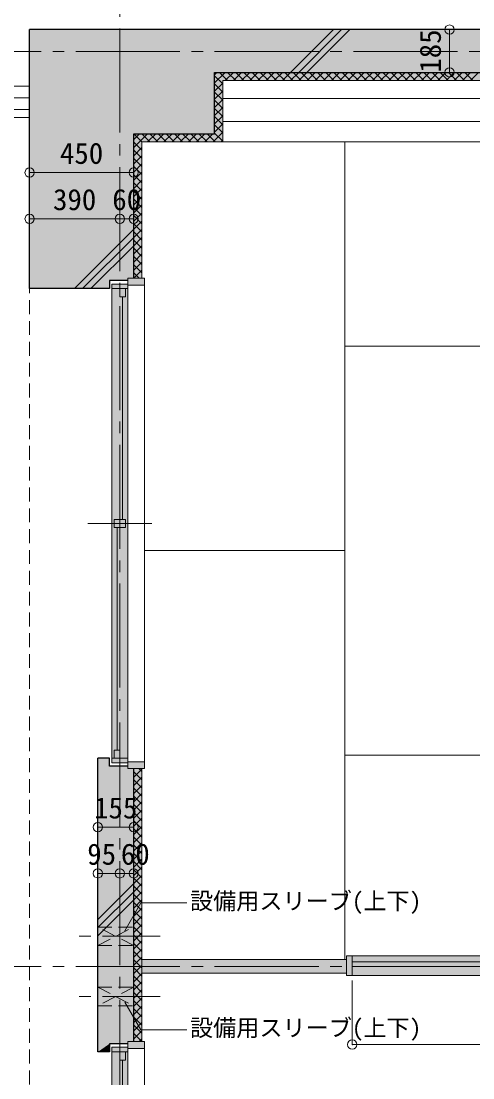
# Model space of a CAD drawing. Units: millimetres at full size, sheet at 1:50. Extents: x -9674 to 9699, y -6794 to 6791.
# Drawn here: x -7145 to -5192, y -392 to 4176 of the extents above; entities that cross this region are included whole.
import ezdxf
from ezdxf.enums import TextEntityAlignment as Align

# ---------------------------------------------------------------- set-up
doc = ezdxf.new("R2010")
doc.units = ezdxf.units.MM
doc.header["$LTSCALE"] = 50
doc.header["$PDMODE"] = 32
doc.header["$PDSIZE"] = 40
for name, pattern in [('CHAIN1', [8, 5, -1, 1, -1]), ('CHAIN2', [12, 9, -1, 1, -1]), ('DASHED1', [1.8, 1.2, -0.6])]:
    doc.linetypes.add(name, pattern=pattern)
for name, color, linetype, lineweight in [('1-0_芯', 7, 'CHAIN2', 9), ('1-1_躯体', 2, 'Continuous', 25), ('1-2_間仕切', 3, 'Continuous', 18), ('1-3_建具', 3, 'Continuous', 18), ('1-4_仕上げ', 4, 'Continuous', 9), ('1-6_ﾊﾞﾙｺﾆｰ・階段', 7, 'Continuous', 9), ('1-7_その他', 7, 'DASHED1', 9), ('1-8_ハッチ', 4, 'Continuous', 9), ('1-A_文字', 7, 'Continuous', 9), ('1-B_寸法', 7, 'Continuous', 9), ('1-C_梁', 7, 'DASHED1', 9)]:
    doc.layers.add(name, color=color, linetype=linetype, lineweight=lineweight)
for name, color, linetype in [('4-0', 1, 'Continuous'), ('4-1', 2, 'Continuous'), ('4-2', 4, 'Continuous'), ('4-F', 4, 'Continuous')]:
    doc.layers.add(name, color=color, linetype=linetype)
doc.styles.add('ＭＳ ゴシック', font='')
doc.styles.get('ＭＳ ゴシック').set_extended_font_data('MS Gothic')

msp = doc.modelspace()

# ---------------------------------------------------------------- linework, layer by layer
at = {"layer": '1-0_芯'}
for p, q in [((-6718.75, -4105.47), (-6718.75, 5294.53)), ((-8708.75, 4044.53), (8446.25, 4044.53)), ((-8708.75, 89.53), (-2998.75, 89.53))]:
    msp.add_line(p, q, dxfattribs=at)
at = {"layer": '1-1_躯体'}
for p, q in [((-7108.75, 3019.53), (-7108.75, 4139.53)), ((-6658.75, 3689.53), (-6308.75, 3689.53)), ((-6658.75, 3064.53), (-6658.75, 3689.53)), ((-6763.75, 3019.53), (-7108.75, 3019.53)), ((-6763.75, 3054.53), (-6763.75, 3019.53)), ((-6683.75, 3054.53), (-6763.75, 3054.53)), ((-6763.75, 989.53), (-6813.75, 989.53)), ((-6763.75, 954.53), (-6763.75, 989.53)), ((-6683.75, 954.53), (-6763.75, 954.53)), ((-6658.75, -235.47), (-6658.75, 944.53)), ((-6763.75, -245.47), (-6763.75, -280.47)), ((-6683.75, -245.47), (-6763.75, -245.47))]:
    msp.add_line(p, q, dxfattribs=at)
for points in [[(-2573.75, 4034.53), (-2573.75, 4139.53), (-7108.75, 4139.53)], [(-6308.75, 3689.53), (-6308.75, 3954.53), (-3408.75, 3954.53)], [(-6763.75, -280.47), (-6813.75, -280.47), (-6813.75, 989.53)]]:
    msp.add_lwpolyline(points, dxfattribs=at)
at = {"layer": '1-2_間仕切'}
for p, q in [((-6623.75, 119.53), (-5738.75, 119.53)), ((-6623.75, 59.53), (-5738.75, 59.53))]:
    msp.add_line(p, q, dxfattribs=at)
at = {"layer": '1-3_建具'}
for p, q in [((-6683.75, 3064.53), (-6683.75, 3034.53)), ((-6611.75, 3064.53), (-6683.75, 3064.53)), ((-6718.75, 2984.53), (-6718.75, 3019.53)), ((-6694.75, 2984.53), (-6694.75, 3019.53)), ((-6694.75, 2984.53), (-6718.75, 2984.53)), ((-6706.75, 2022.03), (-6706.75, 2984.53)), ((-6742.75, 1987.03), (-6742.75, 2022.03)), ((-6742.75, 2022.03), (-6694.75, 2022.03)), ((-6718.75, 1987.03), (-6718.75, 2022.03)), ((-6694.75, 1987.03), (-6694.75, 2022.03)), ((-6742.75, 1987.03), (-6694.75, 1987.03)), ((-6730.75, 1024.53), (-6730.75, 1987.03)), ((-6742.75, 1024.53), (-6718.75, 1024.53)), ((-6742.75, 1024.53), (-6742.75, 989.53)), ((-6718.75, 1024.53), (-6718.75, 989.53)), ((-5738.75, 134.53), (-5713.75, 134.53)), ((-5738.75, 49.53), (-5738.75, 134.53)), ((-5713.75, 49.53), (-5713.75, 134.53)), ((-4843.75, 108.69), (-5713.75, 108.69)), ((-5738.75, 49.53), (-5713.75, 49.53)), ((-5713.75, 88.69), (-4843.75, 88.69)), ((-6683.75, -235.47), (-6683.75, -265.47)), ((-6611.75, -235.47), (-6683.75, -235.47)), ((-6718.75, -315.47), (-6718.75, -280.47)), ((-6694.75, -315.47), (-6718.75, -315.47)), ((-6706.75, -1277.97), (-6706.75, -315.47)), ((-6694.75, -315.47), (-6694.75, -280.47))]:
    msp.add_line(p, q, dxfattribs=at)
at = {"layer": '1-3_建具', "color": 7, "lineweight": 9}
for p, q in [((-6753.75, 3039.53), (-6753.75, 3004.53)), ((-6753.75, 3039.53), (-6683.75, 3039.53)), ((-6683.75, 3019.53), (-6753.75, 3019.53)), ((-6683.75, 3004.53), (-6683.75, 3039.53)), ((-6611.75, 3034.53), (-6611.75, 974.53)), ((-6753.75, 1004.53), (-6753.75, 3004.53)), ((-6683.75, 1004.53), (-6683.75, 3004.53)), ((-6580.27, 2004.53), (-6857.23, 2004.53)), ((-6753.75, 969.53), (-6753.75, 1004.53)), ((-6683.75, 989.53), (-6753.75, 989.53)), ((-6753.75, 969.53), (-6683.75, 969.53)), ((-6683.75, 1004.53), (-6683.75, 969.53)), ((-4013.75, 134.53), (-5713.75, 134.53)), ((-5713.75, 49.53), (-4013.75, 49.53)), ((-6753.75, -260.47), (-6753.75, -295.47)), ((-6753.75, -260.47), (-6683.75, -260.47)), ((-6683.75, -295.47), (-6683.75, -260.47)), ((-6611.75, -265.47), (-6611.75, -2325.47)), ((-6683.75, -280.47), (-6753.75, -280.47)), ((-6753.75, -2295.47), (-6753.75, -295.47)), ((-6683.75, -2295.47), (-6683.75, -295.47))]:
    msp.add_line(p, q, dxfattribs=at)
at = {"layer": '1-3_建具'}
for points in [[(-6611.75, 3064.53), (-6611.75, 3034.53), (-6683.75, 3034.53)], [(-6611.75, 944.53), (-6611.75, 974.53), (-6683.75, 974.53)], [(-6611.75, 944.53), (-6683.75, 944.53), (-6683.75, 974.53)], [(-6611.75, -235.47), (-6611.75, -265.47), (-6683.75, -265.47)]]:
    msp.add_lwpolyline(points, dxfattribs=at)
at = {"layer": '1-4_仕上げ'}
for p, q in [((-6273.75, 3842.28), (-3988.75, 3842.28)), ((-6273.75, 3742.28), (-3988.75, 3742.28)), ((-6273.75, 3654.53), (-3988.75, 3654.53)), ((-5745.42, 3654.53), (-5745.42, 119.53)), ((-4003.75, 2770.78), (-5745.42, 2770.78)), ((-5745.42, 1887.03), (-6611.75, 1887.03)), ((-4003.75, 1003.28), (-5745.42, 1003.28))]:
    msp.add_line(p, q, dxfattribs=at)
at = {"layer": '1-6_ﾊﾞﾙｺﾆｰ・階段'}
for p, q in [((-7927.25, 3844.53), (-7108.75, 3844.53)), ((-7882.19, 3759.53), (-7108.75, 3759.53))]:
    msp.add_line(p, q, dxfattribs=at)
for points in [[(-8208.75, 3518.53), (-7953.75, 3894.53), (-7108.75, 3894.53)], [(-8108.75, 3487.82), (-7900.74, 3794.53), (-7108.75, 3794.53)]]:
    msp.add_lwpolyline(points, dxfattribs=at)
at = {"layer": '1-7_その他'}
for p, q in [((-6813.75, 259.53), (-6658.75, 259.53)), ((-6813.75, 179.53), (-6658.75, 259.53)), ((-6658.75, 179.53), (-6813.75, 259.53)), ((-6813.75, 179.53), (-6658.75, 179.53)), ((-6813.75, -0.47), (-6658.75, -0.47)), ((-6813.75, -0.47), (-6658.75, -80.47)), ((-6658.75, -0.47), (-6813.75, -80.47)), ((-6813.75, -80.47), (-6658.75, -80.47))]:
    msp.add_line(p, q, dxfattribs=at)
at = {"layer": '1-7_その他', "linetype": 'CHAIN1'}
for p, q in [((-6543.75, 219.53), (-6913.75, 219.53)), ((-6543.75, -40.47), (-6913.75, -40.47))]:
    msp.add_line(p, q, dxfattribs=at)
at = {"layer": '1-8_ハッチ'}
for p, q in [((-5980.32, 3954.53), (-5795.32, 4139.53)), ((-5944.97, 3954.53), (-5759.97, 4139.53)), ((-5909.61, 3954.53), (-5724.61, 4139.53)), ((-6308.75, 3908.94), (-6263.17, 3954.53)), ((-6308.75, 3944.3), (-6298.52, 3954.53)), ((-6308.75, 3939.94), (-6273.75, 3904.94)), ((-6287.98, 3954.53), (-6252.98, 3919.53)), ((-6262.81, 3919.53), (-6227.81, 3954.53)), ((-6252.62, 3954.53), (-6217.62, 3919.53)), ((-6227.46, 3919.53), (-6192.46, 3954.53)), ((-6217.27, 3954.53), (-6182.27, 3919.53)), ((-6192.1, 3919.53), (-6157.1, 3954.53)), ((-6181.91, 3954.53), (-6146.91, 3919.53)), ((-6156.74, 3919.53), (-6121.74, 3954.53)), ((-6146.56, 3954.53), (-6111.56, 3919.53)), ((-6121.39, 3919.53), (-6086.39, 3954.53)), ((-6111.2, 3954.53), (-6076.2, 3919.53)), ((-6086.03, 3919.53), (-6051.03, 3954.53)), ((-6075.85, 3954.53), (-6040.85, 3919.53)), ((-6050.68, 3919.53), (-6015.68, 3954.53)), ((-6040.49, 3954.53), (-6005.49, 3919.53)), ((-6015.32, 3919.53), (-5980.32, 3954.53)), ((-6005.14, 3954.53), (-5970.14, 3919.53)), ((-5979.97, 3919.53), (-5944.97, 3954.53)), ((-5969.78, 3954.53), (-5934.78, 3919.53)), ((-5944.61, 3919.53), (-5909.61, 3954.53)), ((-5934.43, 3954.53), (-5899.43, 3919.53)), ((-5909.26, 3919.53), (-5874.26, 3954.53)), ((-5899.07, 3954.53), (-5864.07, 3919.53)), ((-5873.9, 3919.53), (-5838.9, 3954.53)), ((-5863.72, 3954.53), (-5828.72, 3919.53)), ((-5838.55, 3919.53), (-5803.55, 3954.53)), ((-5828.36, 3954.53), (-5793.36, 3919.53)), ((-5803.19, 3919.53), (-5768.19, 3954.53)), ((-5793, 3954.53), (-5758, 3919.53)), ((-5767.84, 3919.53), (-5732.84, 3954.53)), ((-5757.65, 3954.53), (-5722.65, 3919.53)), ((-5732.48, 3919.53), (-5697.48, 3954.53)), ((-5722.29, 3954.53), (-5687.29, 3919.53)), ((-5697.13, 3919.53), (-5662.13, 3954.53)), ((-5686.94, 3954.53), (-5651.94, 3919.53)), ((-5661.77, 3919.53), (-5626.77, 3954.53)), ((-5651.58, 3954.53), (-5616.58, 3919.53)), ((-5626.41, 3919.53), (-5591.41, 3954.53)), ((-5616.23, 3954.53), (-5581.23, 3919.53)), ((-5591.06, 3919.53), (-5556.06, 3954.53)), ((-5580.87, 3954.53), (-5545.87, 3919.53)), ((-5555.7, 3919.53), (-5520.7, 3954.53)), ((-5545.52, 3954.53), (-5510.52, 3919.53)), ((-5520.35, 3919.53), (-5485.35, 3954.53)), ((-5510.16, 3954.53), (-5475.16, 3919.53)), ((-5484.99, 3919.53), (-5449.99, 3954.53)), ((-5474.81, 3954.53), (-5439.81, 3919.53)), ((-5449.64, 3919.53), (-5414.64, 3954.53)), ((-5439.45, 3954.53), (-5404.45, 3919.53)), ((-5414.28, 3919.53), (-5379.28, 3954.53)), ((-5404.1, 3954.53), (-5369.1, 3919.53)), ((-5378.93, 3919.53), (-5343.93, 3954.53)), ((-5368.74, 3954.53), (-5333.74, 3919.53)), ((-5343.57, 3919.53), (-5308.57, 3954.53)), ((-5333.39, 3954.53), (-5298.39, 3919.53)), ((-5308.22, 3919.53), (-5273.22, 3954.53)), ((-5298.03, 3954.53), (-5263.03, 3919.53)), ((-5272.86, 3919.53), (-5237.86, 3954.53)), ((-5262.67, 3954.53), (-5227.67, 3919.53)), ((-5237.51, 3919.53), (-5202.51, 3954.53)), ((-5227.32, 3954.53), (-5192.32, 3919.53)), ((-5202.15, 3919.53), (-5167.15, 3954.53)), ((-6308.75, 3873.59), (-6273.75, 3908.59)), ((-6308.75, 3904.59), (-6273.75, 3869.59)), ((-6273.75, 3919.53), (-3928.75, 3919.53)), ((-6308.75, 3838.23), (-6273.75, 3873.23)), ((-6308.75, 3869.23), (-6273.75, 3834.23)), ((-6308.75, 3802.88), (-6273.75, 3837.88)), ((-6308.75, 3833.88), (-6273.75, 3798.88)), ((-6308.75, 3767.52), (-6273.75, 3802.52)), ((-6308.75, 3798.52), (-6273.75, 3763.52)), ((-6308.75, 3732.17), (-6273.75, 3767.17)), ((-6308.75, 3763.17), (-6273.75, 3728.17)), ((-6308.75, 3696.81), (-6273.75, 3731.81)), ((-6308.75, 3727.81), (-6273.75, 3692.81)), ((-6658.75, 3629.65), (-6598.88, 3689.53)), ((-6658.75, 3665.01), (-6634.23, 3689.53)), ((-6658.75, 3688.9), (-6623.75, 3653.9)), ((-6624.02, 3689.53), (-6589.02, 3654.53)), ((-6598.52, 3654.53), (-6563.52, 3689.53)), ((-6588.66, 3689.53), (-6553.66, 3654.53)), ((-6563.17, 3654.53), (-6528.17, 3689.53)), ((-6553.31, 3689.53), (-6518.31, 3654.53)), ((-6527.81, 3654.53), (-6492.81, 3689.53)), ((-6517.95, 3689.53), (-6482.95, 3654.53)), ((-6492.46, 3654.53), (-6457.46, 3689.53)), ((-6482.6, 3689.53), (-6447.6, 3654.53)), ((-6457.1, 3654.53), (-6422.1, 3689.53)), ((-6447.24, 3689.53), (-6412.24, 3654.53)), ((-6421.74, 3654.53), (-6386.74, 3689.53)), ((-6411.89, 3689.53), (-6376.89, 3654.53)), ((-6386.39, 3654.53), (-6351.39, 3689.53)), ((-6376.53, 3689.53), (-6341.53, 3654.53)), ((-6351.03, 3654.53), (-6316.03, 3689.53)), ((-6341.18, 3689.53), (-6306.18, 3654.53)), ((-6315.68, 3654.53), (-6273.75, 3696.46)), ((-6308.75, 3692.45), (-6273.75, 3657.45)), ((-6280.32, 3654.53), (-6273.75, 3661.1)), ((-6658.75, 3653.55), (-6623.75, 3618.55)), ((-6658.75, 3594.3), (-6623.75, 3629.3)), ((-6658.75, 3618.19), (-6623.75, 3583.19)), ((-6658.75, 3558.94), (-6623.75, 3593.94)), ((-6658.75, 3582.84), (-6623.75, 3547.84)), ((-6658.75, 3523.59), (-6623.75, 3558.59)), ((-6658.75, 3547.48), (-6623.75, 3512.48)), ((-6658.75, 3488.23), (-6623.75, 3523.23)), ((-6658.75, 3512.12), (-6623.75, 3477.12)), ((-6658.75, 3452.88), (-6623.75, 3487.88)), ((-6658.75, 3476.77), (-6623.75, 3441.77)), ((-6658.75, 3417.52), (-6623.75, 3452.52)), ((-6658.75, 3441.41), (-6623.75, 3406.41)), ((-6658.75, 3382.17), (-6623.75, 3417.17)), ((-6658.75, 3406.06), (-6623.75, 3371.06)), ((-6658.75, 3346.81), (-6623.75, 3381.81)), ((-6658.75, 3370.7), (-6623.75, 3335.7)), ((-6658.75, 3311.46), (-6623.75, 3346.46)), ((-6658.75, 3335.35), (-6623.75, 3300.35)), ((-6658.75, 3276.1), (-6623.75, 3311.1)), ((-6658.75, 3299.99), (-6623.75, 3264.99)), ((-6915.32, 3019.53), (-6658.75, 3276.1)), ((-6658.75, 3240.74), (-6623.75, 3275.74)), ((-6658.75, 3264.64), (-6623.75, 3229.64)), ((-6879.97, 3019.53), (-6658.75, 3240.74)), ((-6844.61, 3019.53), (-6658.75, 3205.39)), ((-6658.75, 3205.39), (-6623.75, 3240.39)), ((-6658.75, 3229.28), (-6623.75, 3194.28)), ((-6658.75, 3170.03), (-6623.75, 3205.03)), ((-6658.75, 3193.93), (-6623.75, 3158.93)), ((-6658.75, 3134.68), (-6623.75, 3169.68)), ((-6658.75, 3158.57), (-6623.75, 3123.57)), ((-6658.75, 3099.32), (-6623.75, 3134.32)), ((-6658.75, 3123.22), (-6623.75, 3088.22)), ((-6658.75, 3087.86), (-6635.42, 3064.53)), ((-6658.19, 3064.53), (-6623.75, 3098.97)), ((-6658.75, 942.65), (-6656.87, 944.53)), ((-6658.75, 907.29), (-6623.75, 942.29)), ((-6658.75, 931.19), (-6623.75, 896.19)), ((-6636.74, 944.53), (-6623.75, 931.54)), ((-6623.75, -235.47), (-6623.75, 944.53)), ((-6658.75, 871.94), (-6623.75, 906.94)), ((-6658.75, 895.83), (-6623.75, 860.83)), ((-6658.75, 836.58), (-6623.75, 871.58)), ((-6658.75, 860.47), (-6623.75, 825.47)), ((-6658.75, 801.23), (-6623.75, 836.23)), ((-6658.75, 825.12), (-6623.75, 790.12)), ((-6658.75, 765.87), (-6623.75, 800.87)), ((-6658.75, 789.76), (-6623.75, 754.76)), ((-6658.75, 730.52), (-6623.75, 765.52)), ((-6658.75, 754.41), (-6623.75, 719.41)), ((-6658.75, 695.16), (-6623.75, 730.16)), ((-6658.75, 719.05), (-6623.75, 684.05)), ((-6658.75, 659.81), (-6623.75, 694.81)), ((-6658.75, 683.7), (-6623.75, 648.7)), ((-6658.75, 624.45), (-6623.75, 659.45)), ((-6658.75, 648.34), (-6623.75, 613.34)), ((-6658.75, 589.09), (-6623.75, 624.09)), ((-6658.75, 612.99), (-6623.75, 577.99)), ((-6658.75, 553.74), (-6623.75, 588.74)), ((-6658.75, 577.63), (-6623.75, 542.63)), ((-6658.75, 518.38), (-6623.75, 553.38)), ((-6658.75, 542.28), (-6623.75, 507.28)), ((-6658.75, 483.03), (-6623.75, 518.03)), ((-6658.75, 506.92), (-6623.75, 471.92)), ((-6658.75, 447.67), (-6623.75, 482.67)), ((-6658.75, 471.57), (-6623.75, 436.57)), ((-6813.75, 292.67), (-6658.75, 447.67)), ((-6813.75, 257.32), (-6658.75, 412.32)), ((-6658.75, 412.32), (-6623.75, 447.32)), ((-6658.75, 436.21), (-6623.75, 401.21)), ((-6658.75, 376.96), (-6623.75, 411.96)), ((-6813.75, 221.96), (-6658.75, 376.96)), ((-6658.75, 400.86), (-6623.75, 365.86)), ((-6658.75, 341.61), (-6623.75, 376.61)), ((-6658.75, 365.5), (-6623.75, 330.5)), ((-6658.75, 306.25), (-6623.75, 341.25)), ((-6658.75, 330.14), (-6623.75, 295.14)), ((-6658.75, 270.9), (-6623.75, 305.9)), ((-6658.75, 294.79), (-6623.75, 259.79)), ((-6658.75, 235.54), (-6623.75, 270.54)), ((-6658.75, 259.43), (-6623.75, 224.43)), ((-6658.75, 200.19), (-6623.75, 235.19)), ((-6658.75, 224.08), (-6623.75, 189.08)), ((-6658.75, 164.83), (-6623.75, 199.83)), ((-6658.75, 188.72), (-6623.75, 153.72)), ((-6658.75, 129.48), (-6623.75, 164.48)), ((-6658.75, 153.37), (-6623.75, 118.37)), ((-6658.75, 94.12), (-6623.75, 129.12)), ((-6658.75, 118.01), (-6623.75, 83.01)), ((-6658.75, 58.76), (-6623.75, 93.76)), ((-6658.75, 82.66), (-6623.75, 47.66)), ((-6658.75, 23.41), (-6623.75, 58.41)), ((-6658.75, 47.3), (-6623.75, 12.3)), ((-6658.75, -11.95), (-6623.75, 23.05)), ((-6658.75, 11.95), (-6623.75, -23.05)), ((-6658.75, -47.3), (-6623.75, -12.3)), ((-6658.75, -23.41), (-6623.75, -58.41)), ((-6658.75, -82.66), (-6623.75, -47.66)), ((-6658.75, -58.76), (-6623.75, -93.76)), ((-6658.75, -118.01), (-6623.75, -83.01)), ((-6658.75, -94.12), (-6623.75, -129.12)), ((-6658.75, -153.37), (-6623.75, -118.37)), ((-6658.75, -129.48), (-6623.75, -164.48)), ((-6658.75, -188.72), (-6623.75, -153.72)), ((-6658.75, -164.83), (-6623.75, -199.83)), ((-6658.75, -224.08), (-6623.75, -189.08)), ((-6658.75, -200.19), (-6623.75, -235.19)), ((-6634.79, -235.47), (-6623.75, -224.43))]:
    msp.add_line(p, q, dxfattribs=at)
msp.add_lwpolyline([(-6623.75, 3064.53), (-6623.75, 3654.53), (-6273.75, 3654.53), (-6273.75, 3919.53)], dxfattribs=at)
at = {"layer": '1-A_文字'}
for p, q in [((-6696.55, -64.82), (-6627.42, -184.57)), ((-6627.42, -184.57), (-6429.3, -184.57))]:
    msp.add_line(p, q, dxfattribs=at)
msp.add_lwpolyline([(-6696.55, 243.88), (-6627.42, 363.62), (-6429.3, 363.62)], dxfattribs=at)
at = {"layer": '1-B_寸法'}
for p, q in [((-5292.95, 3954.53), (-5292.95, 4139.53)), ((-6658.75, 3521.54), (-7108.75, 3521.54)), ((-7108.75, 3321.54), (-6718.75, 3321.54)), ((-6718.75, 3321.54), (-6658.75, 3321.54)), ((-6813.75, 691.5), (-6658.75, 691.5)), ((-6813.75, 491.5), (-6718.75, 491.5)), ((-6718.75, 491.5), (-6658.75, 491.5)), ((-5713.75, 28.65), (-5713.75, -248.37)), ((-5713.75, -248.37), (-4013.75, -248.37))]:
    msp.add_line(p, q, dxfattribs=at)
at = {"layer": '1-B_寸法', "color": 3}
for p in [(-5292.95, 4139.53), (-5292.95, 3954.53), (-7108.75, 3521.54), (-6658.75, 3521.54), (-7108.75, 3321.54), (-6718.75, 3321.54), (-6658.75, 3321.54), (-6813.75, 691.5), (-6658.75, 691.5), (-6813.75, 491.5), (-6718.75, 491.5), (-6658.75, 491.5), (-5713.75, -248.37)]:
    msp.add_point(p, dxfattribs=at)
at = {"layer": '1-C_梁'}
msp.add_line((-7108.75, -2310.47), (-7108.75, 3019.53), dxfattribs=at)
at = {"layer": '4-0'}
for points in [[(-7108.75, 4139.53), (-6308.75, 3689.53), (-6308.75, 3954.53)], [(-7108.75, 4139.53), (-6683.75, 3054.53), (-6683.75, 3064.53)], [(-7108.75, 4139.53), (-7108.75, 3019.53), (-6763.75, 3019.53)], [(-7108.75, 4139.53), (-6763.75, 3019.53), (-6763.75, 3054.53)], [(-7108.75, 4139.53), (-6763.75, 3054.53), (-6683.75, 3054.53)], [(-7108.75, 4139.53), (-6683.75, 3064.53), (-6658.75, 3064.53)], [(-7108.75, 4139.53), (-6658.75, 3064.53), (-6658.75, 3689.53)], [(-7108.75, 4139.53), (-6658.75, 3689.53), (-6308.75, 3689.53)], [(-7108.75, 4139.53), (-6308.75, 3954.53), (-3408.75, 3954.53)], [(-2608.75, 4034.53), (-2573.75, 4139.53), (-7108.75, 4139.53)], [(-2608.75, 4034.53), (-7108.75, 4139.53), (-3408.75, 3954.53)], [(-6763.75, 989.53), (-6813.75, 989.53), (-6813.75, -280.47)], [(-6763.75, 989.53), (-6813.75, -280.47), (-6763.75, -245.47)], [(-6683.75, 944.53), (-6683.75, 954.53), (-6763.75, 954.53)], [(-6763.75, 954.53), (-6763.75, -245.47), (-6683.75, -235.47)], [(-6763.75, 954.53), (-6683.75, -235.47), (-6683.75, 944.53)], [(-6658.75, -235.47), (-6658.75, 944.53), (-6683.75, 944.53)], [(-6683.75, -235.47), (-6658.75, -235.47), (-6683.75, 944.53)], [(-6813.75, -280.47), (-6763.75, -280.47), (-6763.75, -245.47)], [(-6763.75, -245.47), (-6683.75, -245.47), (-6683.75, -235.47)]]:
    msp.add_solid(points, dxfattribs=at)
at = {"layer": '4-1'}
for points in [[(-6753.75, 3039.53), (-6683.75, 3039.53), (-6753.75, 969.53), (-6683.75, 969.53)], [(-6753.75, -260.47), (-6683.75, -260.47), (-6753.75, -2330.47), (-6683.75, -2330.47)]]:
    msp.add_solid(points, dxfattribs=at)
at = {"layer": '4-2'}
for points in [[(-6623.75, 119.53), (-6623.75, 59.53), (-5738.75, 119.53), (-5738.75, 59.53)], [(-5738.75, 134.53), (-5738.75, 49.53), (-3988.75, 134.53), (-3988.75, 49.53)]]:
    msp.add_solid(points, dxfattribs=at)
at = {"layer": '4-F'}
for points in [[(-6308.75, 3689.53), (-6273.75, 3654.53), (-6308.75, 3954.53), (-6273.75, 3919.53)], [(-6308.75, 3954.53), (-6273.75, 3919.53), (-3928.75, 3954.53), (-3928.75, 3919.53)], [(-6658.75, 3064.53), (-6623.75, 3064.53), (-6658.75, 3689.53), (-6623.75, 3654.53)], [(-6658.75, 3689.53), (-6623.75, 3654.53), (-6308.75, 3689.53), (-6273.75, 3654.53)], [(-6623.75, 3064.53), (-6611.75, 3064.53), (-6683.75, 3064.53), (-6683.75, 3034.53)], [(-6611.75, 3064.53), (-6611.75, 3034.53), (-6683.75, 3034.53)], [(-6611.75, 944.53), (-6611.75, 974.53), (-6683.75, 974.53)], [(-6611.75, 944.53), (-6683.75, 974.53), (-6683.75, 944.53)], [(-6658.75, -235.47), (-6623.75, -235.47), (-6623.75, 944.53)], [(-6658.75, -235.47), (-6623.75, 944.53), (-6658.75, 944.53)], [(-6683.75, -235.47), (-6683.75, -265.47), (-6611.75, -265.47)], [(-6683.75, -235.47), (-6611.75, -265.47), (-6611.75, -235.47)]]:
    msp.add_solid(points, dxfattribs=at)

# ---------------------------------------------------------------- texts
at = {"layer": '1-A_文字', "style": 'ＭＳ ゴシック'}
for p in [(-6415.19, 313.69), (-6415.19, -234.63)]:
    msp.add_text('設備用スリーブ(上下)', height=73.31, dxfattribs=at).set_placement(p, align=Align.BOTTOM_LEFT)
at = {"layer": '1-B_寸法', "style": 'ＭＳ ゴシック'}
msp.add_text('185', height=91.64, rotation=90, dxfattribs=at).set_placement((-5302.95, 3953.28), align=Align.BOTTOM_LEFT)
for s, p in [('450', (-6977.5, 3531.54)), ('390', (-7007.5, 3331.54)), ('60', (-6751.25, 3331.54)), ('155', (-6830, 701.5)), ('95', (-6859.39, 501.5)), ('60', (-6714.07, 501.5))]:
    msp.add_text(s, height=91.64, dxfattribs=at).set_placement(p, align=Align.BOTTOM_LEFT)

doc.saveas('drawing.dxf')
